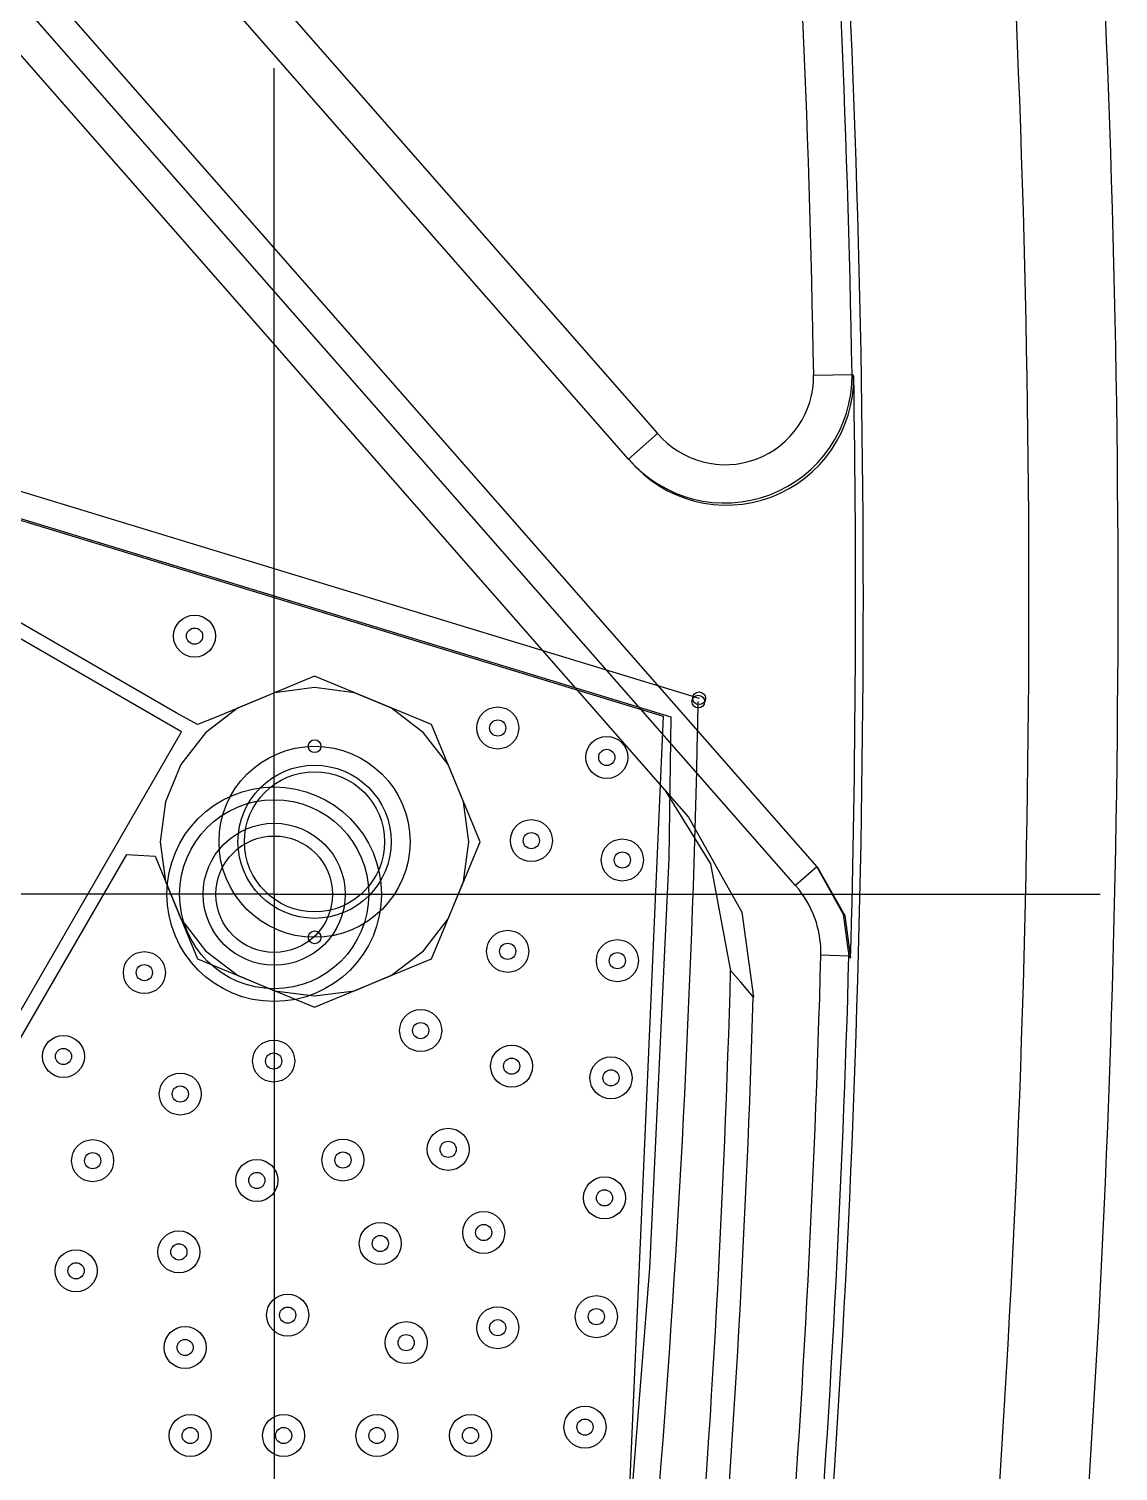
# Model space of a CAD drawing. Header units: millimetres. Extents: x -50.2 to -13.8, y -30.8 to 7.2.
# Drawn here: x -22.33 to -13.77, y -18.62 to -7.3 of the extents above; entities that cross this region are included whole.
import ezdxf

# ---------------------------------------------------------------- set-up
doc = ezdxf.new("R2010")
doc.units = ezdxf.units.MM

msp = doc.modelspace()

# ---------------------------------------------------------------- linework, layer by layer
at = {"color": 7, "linetype": 'Continuous'}
for p, q in [((-32.527, 4.807), (-16.14, -13.875)), ((-16.307, -14.021), (-32.693, 4.66)), ((-32.227, 3.707), (-17.148, -13.484)), ((-29.797, 3.672), (-17.39, -10.473)), ((-17.618, -10.673), (-30.025, 3.472)), ((-20.4, -9.089), (-20.4, -7.605)), ((-20.4, -14.089), (-20.4, -9.089)), ((-25.732, -9.909), (-17.064, -12.551)), ((-16.165, -10.014), (-15.863, -10.009)), ((-15.863, -10.009), (-15.851, -10.023)), ((-25.614, -10.158), (-17.285, -12.697)), ((-21.128, -12.815), (-25.458, -10.315)), ((-21.128, -12.815), (-25.458, -10.315)), ((-24.511, -10.507), (-17.346, -12.692)), ((-17.39, -10.473), (-17.618, -10.673)), ((-21.17, -12.665), (-24.591, -10.691)), ((-17.61, -10.682), (-17.618, -10.673)), ((-20.083, -12.378), (-20.856, -12.698)), ((-19.165, -12.758), (-20.083, -12.378)), ((-20.397, -12.507), (-20.689, -12.628)), ((-20.083, -12.466), (-20.397, -12.507)), ((-19.77, -12.507), (-20.083, -12.466)), ((-19.478, -12.628), (-19.77, -12.507)), ((-21.002, -12.758), (-21.17, -12.665)), ((-20.689, -12.628), (-20.939, -12.821)), ((-19.228, -12.821), (-19.478, -12.628)), ((-20.856, -12.698), (-21.002, -12.758)), ((-18.784, -13.677), (-19.165, -12.758)), ((-17.346, -12.692), (-17.61, -18.74)), ((-17.285, -12.697), (-17.303, -13.808)), ((-22.628, -15.413), (-21.128, -12.815)), ((-22.628, -15.413), (-21.128, -12.815)), ((-20.939, -12.821), (-21.132, -13.071)), ((-19.035, -13.071), (-19.228, -12.821)), ((-21.132, -13.071), (-21.252, -13.363)), ((-18.914, -13.363), (-19.035, -13.071)), ((-21.252, -13.363), (-21.294, -13.677)), ((-18.873, -13.677), (-18.914, -13.363)), ((-21.294, -13.677), (-21.252, -13.99)), ((-19.165, -14.595), (-18.784, -13.677)), ((-18.914, -13.99), (-18.873, -13.677)), ((-22.534, -15.467), (-21.557, -13.776)), ((-21.557, -13.776), (-21.335, -13.791)), ((-21.335, -13.791), (-21.002, -14.595)), ((-17.303, -13.808), (-17.454, -17.024)), ((-16.14, -13.875), (-16.307, -14.021)), ((-16.14, -13.875), (-16.13, -13.886)), ((-21.252, -13.99), (-21.132, -14.282)), ((-19.035, -14.282), (-18.914, -13.99)), ((-20.4, -14.089), (-25.4, -14.089)), ((-20.4, -14.089), (-20.4, -19.089)), ((-20.4, -14.089), (-15.4, -14.089)), ((-15.4, -14.089), (-13.916, -14.089)), ((-21.132, -14.282), (-20.939, -14.532)), ((-19.228, -14.532), (-19.035, -14.282)), ((-21.002, -14.595), (-20.083, -14.975)), ((-20.939, -14.532), (-20.689, -14.725)), ((-20.083, -14.975), (-19.165, -14.595)), ((-19.478, -14.725), (-19.228, -14.532)), ((-15.888, -14.574), (-16.108, -14.568)), ((-15.875, -14.589), (-15.888, -14.574)), ((-20.689, -14.725), (-20.397, -14.846)), ((-19.77, -14.846), (-19.478, -14.725)), ((-20.397, -14.846), (-20.083, -14.887)), ((-20.083, -14.887), (-19.77, -14.846)), ((-17.454, -17.024), (-17.59, -18.744))]:
    msp.add_line(p, q, dxfattribs=at)
at = {"color": 7, "linetype": 'Continuous', "flags": 128}
for points in [[(-16.816, -14.689), (-16.971, -13.851), (-17.326, -13.281)], [(-17.148, -13.484), (-16.73, -14.229), (-16.638, -14.896)], [(-16.14, -13.875), (-15.933, -14.244), (-15.888, -14.574)], [(-16.13, -13.886), (-15.921, -14.257), (-15.875, -14.589)], [(-16.638, -14.896), (-16.738, -14.78), (-16.816, -14.689)]]:
    msp.add_lwpolyline(points, dxfattribs=at)
at = {"color": 7, "linetype": 'Continuous'}
for centre, radius in [((-21.025, -12.063), 0.165), ((-21.025, -12.063), 0.165), ((-21.025, -12.063), 0.165), ((-21.025, -12.063), 0.0635), ((-17.071, -12.577), 0.05), ((-17.064, -12.551), 0.05), ((-18.645, -12.784), 0.165), ((-18.645, -12.784), 0.165), ((-18.645, -12.784), 0.165), ((-18.645, -12.784), 0.0635), ((-20.083, -12.927), 0.05), ((-17.789, -13.015), 0.165), ((-17.789, -13.015), 0.165), ((-17.789, -13.015), 0.165), ((-20.083, -13.677), 0.75), ((-17.789, -13.015), 0.0635), ((-20.083, -13.677), 0.601), ((-20.083, -13.677), 0.601), ((-20.083, -13.677), 0.55), ((-20.083, -13.677), 0.55), ((-20.083, -13.677), 0.55), ((-20.083, -13.677), 0.55), ((-20.4, -14.089), 0.842), ((-20.4, -14.089), 0.742), ((-20.4, -14.089), 0.557), ((-18.381, -13.668), 0.165), ((-18.381, -13.668), 0.165), ((-18.381, -13.668), 0.165), ((-20.4, -14.089), 0.457), ((-18.381, -13.668), 0.0635), ((-17.667, -13.82), 0.165), ((-17.667, -13.82), 0.165), ((-17.667, -13.82), 0.165), ((-17.667, -13.82), 0.0635), ((-18.567, -14.537), 0.165), ((-18.567, -14.537), 0.165), ((-18.567, -14.537), 0.165), ((-20.083, -14.427), 0.05), ((-18.567, -14.537), 0.0635), ((-17.706, -14.61), 0.165), ((-17.706, -14.61), 0.165), ((-17.706, -14.61), 0.165), ((-21.419, -14.704), 0.165), ((-21.419, -14.704), 0.165), ((-21.419, -14.704), 0.165), ((-17.706, -14.61), 0.0635), ((-21.419, -14.704), 0.0635), ((-19.25, -15.159), 0.165), ((-19.25, -15.159), 0.165), ((-19.25, -15.159), 0.165), ((-19.25, -15.159), 0.0635), ((-22.054, -15.362), 0.165), ((-22.054, -15.362), 0.165), ((-22.054, -15.362), 0.165), ((-20.404, -15.398), 0.165), ((-20.404, -15.398), 0.165), ((-20.404, -15.398), 0.165), ((-18.536, -15.438), 0.165), ((-18.536, -15.438), 0.165), ((-18.536, -15.438), 0.165), ((-22.054, -15.362), 0.0635), ((-20.404, -15.398), 0.0635), ((-18.536, -15.438), 0.0635), ((-17.756, -15.53), 0.165), ((-17.756, -15.53), 0.165), ((-17.756, -15.53), 0.165), ((-21.137, -15.657), 0.165), ((-21.137, -15.657), 0.165), ((-21.137, -15.657), 0.165), ((-17.756, -15.53), 0.0635), ((-21.137, -15.657), 0.0635), ((-19.034, -16.091), 0.165), ((-19.034, -16.091), 0.165), ((-19.034, -16.091), 0.165), ((-21.825, -16.18), 0.165), ((-21.825, -16.18), 0.165), ((-21.825, -16.18), 0.165), ((-19.86, -16.175), 0.165), ((-19.86, -16.175), 0.165), ((-19.86, -16.175), 0.165), ((-19.034, -16.091), 0.0635), ((-21.825, -16.18), 0.0635), ((-20.536, -16.335), 0.165), ((-20.536, -16.335), 0.165), ((-20.536, -16.335), 0.165), ((-19.86, -16.175), 0.0635), ((-20.536, -16.335), 0.0635), ((-17.807, -16.472), 0.165), ((-17.807, -16.472), 0.165), ((-17.807, -16.472), 0.165), ((-17.807, -16.472), 0.0635), ((-18.755, -16.744), 0.165), ((-18.755, -16.744), 0.165), ((-18.755, -16.744), 0.165), ((-21.148, -16.896), 0.165), ((-21.148, -16.896), 0.165), ((-21.148, -16.896), 0.165), ((-19.567, -16.83), 0.165), ((-19.567, -16.83), 0.165), ((-19.567, -16.83), 0.165), ((-18.755, -16.744), 0.0635), ((-21.148, -16.896), 0.0635), ((-19.567, -16.83), 0.0635), ((-21.955, -17.044), 0.165), ((-21.955, -17.044), 0.165), ((-21.955, -17.044), 0.165), ((-21.955, -17.044), 0.0635), ((-20.294, -17.392), 0.165), ((-20.294, -17.392), 0.165), ((-20.294, -17.392), 0.165), ((-17.871, -17.404), 0.165), ((-17.871, -17.404), 0.165), ((-17.871, -17.404), 0.165), ((-20.294, -17.392), 0.0635), ((-18.645, -17.491), 0.165), ((-18.645, -17.491), 0.165), ((-18.645, -17.491), 0.165), ((-18.645, -17.491), 0.0635), ((-17.871, -17.404), 0.0635), ((-21.099, -17.646), 0.165), ((-21.099, -17.646), 0.165), ((-21.099, -17.646), 0.165), ((-19.364, -17.608), 0.165), ((-19.364, -17.608), 0.165), ((-19.364, -17.608), 0.165), ((-19.364, -17.608), 0.0635), ((-21.099, -17.646), 0.0635), ((-17.96, -18.271), 0.165), ((-17.96, -18.271), 0.165), ((-17.96, -18.271), 0.165), ((-21.059, -18.337), 0.165), ((-21.059, -18.337), 0.165), ((-21.059, -18.337), 0.165), ((-20.326, -18.337), 0.165), ((-20.326, -18.337), 0.165), ((-20.326, -18.337), 0.165), ((-19.593, -18.337), 0.165), ((-19.593, -18.337), 0.165), ((-19.593, -18.337), 0.165), ((-18.859, -18.337), 0.165), ((-18.859, -18.337), 0.165), ((-18.859, -18.337), 0.165), ((-17.96, -18.271), 0.0635), ((-21.059, -18.337), 0.0635), ((-20.326, -18.337), 0.0635), ((-19.593, -18.337), 0.0635), ((-18.859, -18.337), 0.0635)]:
    msp.add_circle(centre, radius, dxfattribs=at)
for centre, radius, start, end in [((-119.439, -11.763), 105.664, 352.41362, 7.58638), ((-119.439, -11.763), 104.964, 352.41362, 7.58638), ((-119.439, -11.763), 103.289, 0.97005, 7.58638), ((-119.439, -11.763), 103.59, 0.97005, 7.58638), ((-119.439, -11.763), 103.664, 352.41362, 7.58638), ((-16.863, -10.019), 0.999, 220.8705, 0.5885), ((-16.849, -10.037), 0.998, 220.2919, 0.7575), ((-16.86, -10.023), 0.695, 220.2913, 0.7666), ((-119.439, -11.763), 103.603, 358.43641, 0.96183), ((-119.716, -10.59), 102.664, 352.414, 358.891), ((-16.906, -14.548), 0.798, 358.5544, 41.3151), ((-119.439, -11.763), 103.369, 352.41362, 358.44486), ((-119.439, -11.763), 103.589, 352.41362, 358.44486), ((-119.439, -11.763), 102.664, 352.41362, 358.36654), ((-119.439, -11.763), 102.848, 352.41362, 358.25403)]:
    msp.add_arc(centre, radius, start, end, dxfattribs=at)

doc.saveas('drawing.dxf')
